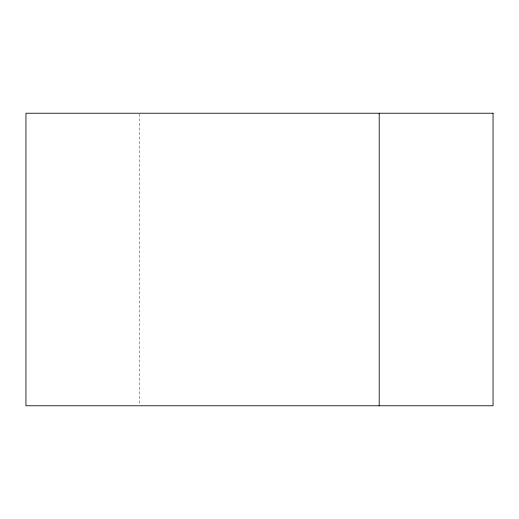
<?xml version="1.0" encoding="UTF-8"?>
<svg xmlns="http://www.w3.org/2000/svg" width="519" height="519" viewBox="0 0 519 519"><rect width="100%" height="100%" fill="white"/><g stroke="black" fill="none" stroke-linecap="round" stroke-linejoin="round"><path stroke-width="0.39" stroke-dasharray="2.6 1.95" d="M139.799 114.037L139.799 404.963"/><path stroke-width="0.78" d="M379.201 113.226L379.201 405.774M493.05 113.226L25.95 113.226L25.95 405.774L493.05 405.774L493.05 113.226"/></g></svg>
